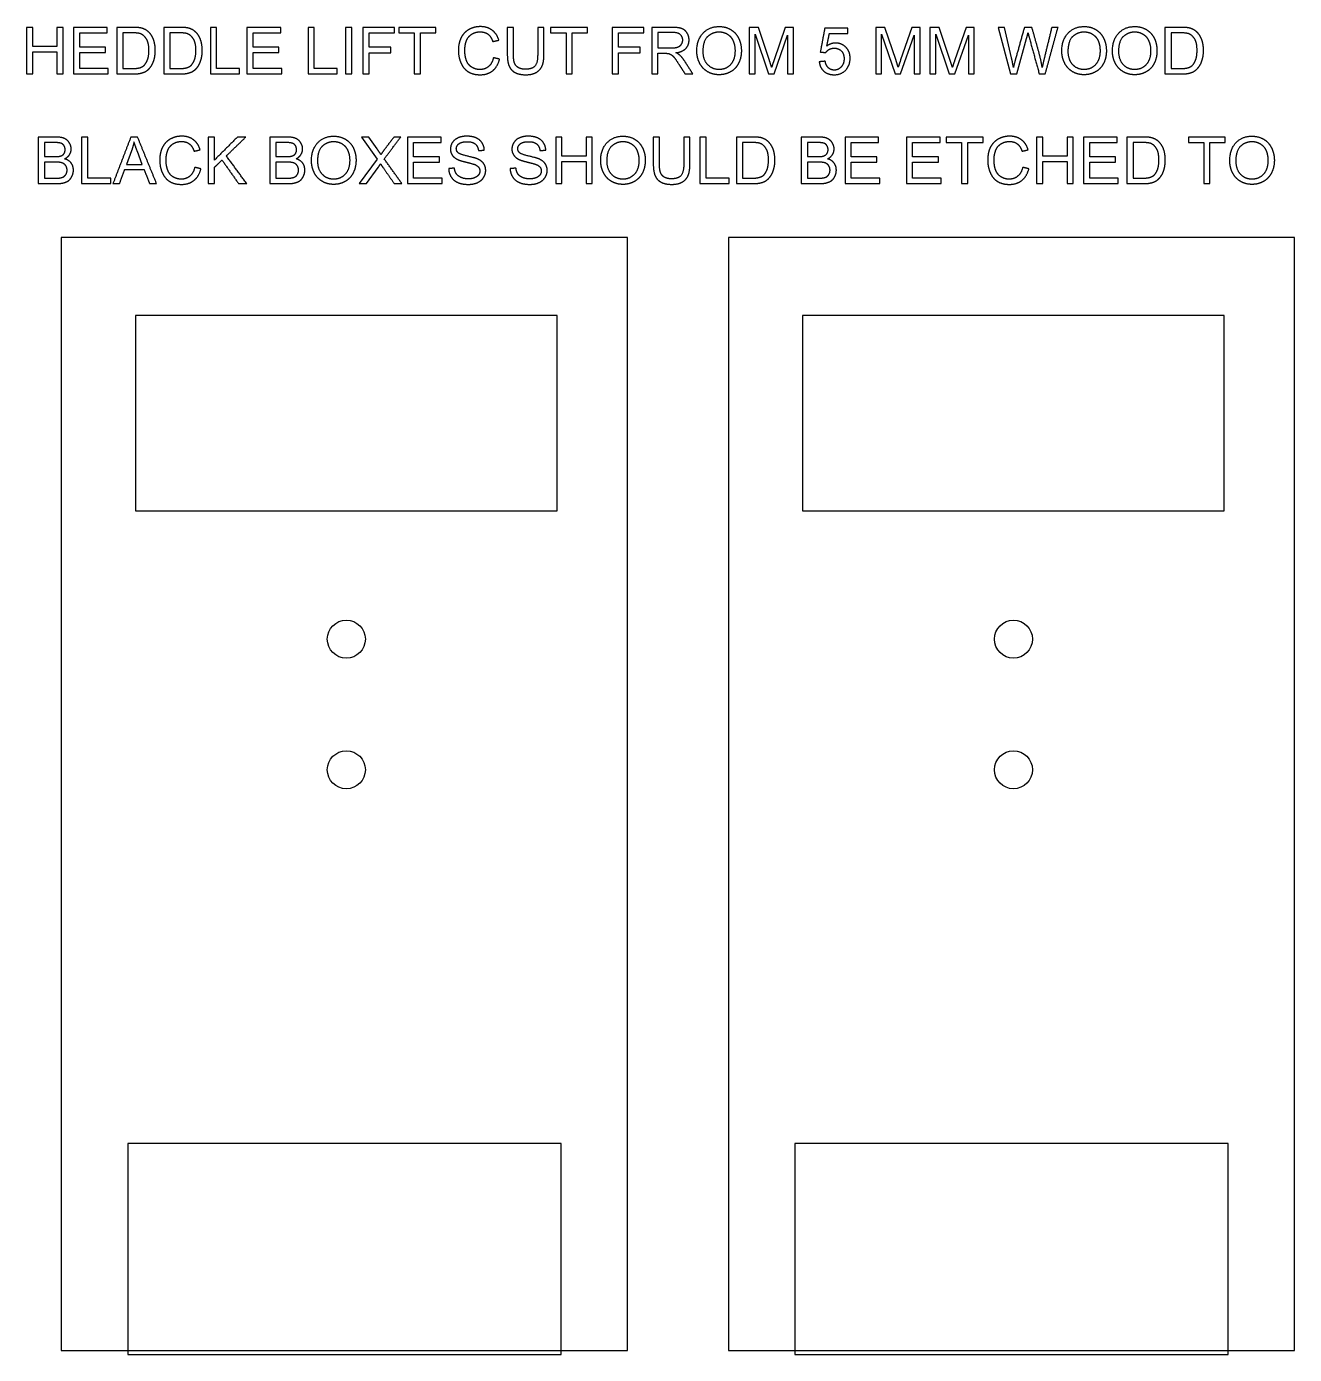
# Model space of a CAD drawing. Header units: millimetres. Extents: x -132 to 114, y -6 to 136.
# Drawn here: x -132.1 to 3.9, y -6.4 to 136.1 of the extents above; entities that cross this region are included whole.
import ezdxf

# ---------------------------------------------------------------- set-up
doc = ezdxf.new("R2010")
doc.units = ezdxf.units.MM
for name, color, linetype, true_color in [('Default', 18, 'Continuous', 0x000000), ('Layer 01', 12, 'Continuous', 0xc80000), ('Layer 03', 5, 'Continuous', 0x0000ff)]:
    doc.layers.add(name, color=color, linetype=linetype, true_color=true_color)

msp = doc.modelspace()

# ---------------------------------------------------------------- linework, layer by layer
at = {"layer": 'Default'}
for points in [[(-120.46, 84.11), (-75.22, 84.11), (-75.22, 105.06), (-120.46, 105.06)], [(-48.89, 84.11), (-3.65, 84.11), (-3.65, 105.06), (-48.89, 105.06)], [(-121.29, -6.35), (-74.8, -6.35), (-74.8, 16.26), (-121.29, 16.26)], [(-49.72, -6.35), (-3.23, -6.35), (-3.23, 16.26), (-49.72, 16.26)]]:
    msp.add_lwpolyline(points, close=True, dxfattribs=at)
at = {"layer": 'Layer 01'}
for p, q in [((-120.74, 135.97), (-122.46, 135.97)), ((-122.46, 135.97), (-122.46, 130.97)), ((-120.75, 135.38), (-121.8, 135.38)), ((-121.8, 135.38), (-121.8, 131.56)), ((-115.7, 135.97), (-117.42, 135.97)), ((-117.42, 135.97), (-117.42, 130.97)), ((-115.71, 135.38), (-116.76, 135.38)), ((-116.76, 135.38), (-116.76, 131.56)), ((-76.63, 135.97), (-77.3, 135.97)), ((-77.3, 135.97), (-77.3, 133.09)), ((-76.63, 133.08), (-76.63, 135.97)), ((-62.84, 135.97), (-65.06, 135.97)), ((-65.06, 135.97), (-65.06, 130.97)), ((-62.81, 135.42), (-64.4, 135.42)), ((-64.4, 135.42), (-64.4, 133.76)), ((-53.62, 135.97), (-54.62, 135.97)), ((-54.62, 135.97), (-54.62, 130.97)), ((-52.44, 132.43), (-53.62, 135.97)), ((-50.74, 135.97), (-51.93, 132.49)), ((-49.85, 135.97), (-50.74, 135.97)), ((-49.85, 130.97), (-49.85, 135.97)), ((-40.05, 135.97), (-41.04, 135.97)), ((-41.04, 135.97), (-41.04, 130.97)), ((-38.86, 132.43), (-40.05, 135.97)), ((-37.16, 135.97), (-38.36, 132.49)), ((-36.27, 135.97), (-37.16, 135.97)), ((-36.27, 130.97), (-36.27, 135.97)), ((-34.23, 135.97), (-35.23, 135.97)), ((-35.23, 135.97), (-35.23, 130.97)), ((-33.05, 132.43), (-34.23, 135.97)), ((-31.35, 135.97), (-32.54, 132.49)), ((-30.46, 135.97), (-31.35, 135.97)), ((-30.46, 130.97), (-30.46, 135.97)), ((-27.23, 135.97), (-27.91, 135.97)), ((-27.91, 135.97), (-26.58, 130.97)), ((-26.47, 132.69), (-27.23, 135.97)), ((-8.28, 135.97), (-10.01, 135.97)), ((-10.01, 135.97), (-10.01, 130.97)), ((-8.29, 135.38), (-9.34, 135.38)), ((-9.34, 135.38), (-9.34, 131.56)), ((-53.98, 130.97), (-53.98, 135.23)), ((-53.98, 135.23), (-52.53, 130.97)), ((-51.94, 130.97), (-50.49, 135.15)), ((-50.49, 135.15), (-50.49, 130.97)), ((-40.4, 130.97), (-40.4, 135.23)), ((-40.4, 135.23), (-38.96, 130.97)), ((-38.36, 130.97), (-36.91, 135.15)), ((-36.91, 135.15), (-36.91, 130.97)), ((-34.59, 130.97), (-34.59, 135.23)), ((-34.59, 135.23), (-33.14, 130.97)), ((-32.55, 130.97), (-31.1, 135.15)), ((-31.1, 135.15), (-31.1, 130.97)), ((-25.91, 130.97), (-24.85, 134.78)), ((-64.4, 133.76), (-62.97, 133.76)), ((-64.4, 130.97), (-64.4, 133.19)), ((-64.4, 133.19), (-63.63, 133.19)), ((-121.8, 131.56), (-120.73, 131.56)), ((-116.76, 131.56), (-115.69, 131.56)), ((-9.34, 131.56), (-8.28, 131.56)), ((-122.46, 130.97), (-120.66, 130.97)), ((-117.42, 130.97), (-115.62, 130.97)), ((-65.06, 130.97), (-64.4, 130.97)), ((-54.62, 130.97), (-53.98, 130.97)), ((-52.53, 130.97), (-51.94, 130.97)), ((-50.49, 130.97), (-49.85, 130.97)), ((-41.04, 130.97), (-40.4, 130.97)), ((-38.96, 130.97), (-38.36, 130.97)), ((-36.91, 130.97), (-36.27, 130.97)), ((-35.23, 130.97), (-34.59, 130.97)), ((-33.14, 130.97), (-32.55, 130.97)), ((-31.1, 130.97), (-30.46, 130.97)), ((-26.58, 130.97), (-25.91, 130.97)), ((-10.01, 130.97), (-8.2, 130.97)), ((-129.01, 124.21), (-130.88, 124.21)), ((-130.88, 124.21), (-130.88, 119.21)), ((-104.18, 124.21), (-106.05, 124.21)), ((-106.05, 124.21), (-106.05, 119.21)), ((-95.43, 124.21), (-96.22, 124.21)), ((-96.22, 124.21), (-94.52, 121.82)), ((-94.53, 122.93), (-95.43, 124.21)), ((-60.97, 124.21), (-61.63, 124.21)), ((-61.63, 124.21), (-61.63, 121.33)), ((-60.97, 121.32), (-60.97, 124.21)), ((-54.26, 124.21), (-55.98, 124.21)), ((-55.98, 124.21), (-55.98, 119.21)), ((-47.16, 124.21), (-49.03, 124.21)), ((-49.03, 124.21), (-49.03, 119.21)), ((-12.37, 124.21), (-14.1, 124.21)), ((-14.1, 124.21), (-14.1, 119.21)), ((-129.22, 123.62), (-130.22, 123.62)), ((-130.22, 123.62), (-130.22, 122.11)), ((-120.88, 122.73), (-121.42, 121.27)), ((-119.73, 121.27), (-120.25, 122.65)), ((-104.39, 123.62), (-105.39, 123.62)), ((-105.39, 123.62), (-105.39, 122.11)), ((-54.27, 123.62), (-55.32, 123.62)), ((-55.32, 123.62), (-55.32, 119.8)), ((-47.37, 123.62), (-48.37, 123.62)), ((-48.37, 123.62), (-48.37, 122.11)), ((-12.39, 123.62), (-13.43, 123.62)), ((-13.43, 123.62), (-13.43, 119.8)), ((-130.22, 122.11), (-129.14, 122.11)), ((-129.07, 121.52), (-130.22, 121.52)), ((-130.22, 121.52), (-130.22, 119.8)), ((-121.42, 121.27), (-119.73, 121.27)), ((-105.39, 122.11), (-104.31, 122.11)), ((-104.24, 121.52), (-105.39, 121.52)), ((-105.39, 121.52), (-105.39, 119.8)), ((-94.52, 121.82), (-96.45, 119.21)), ((-48.37, 122.11), (-47.29, 122.11)), ((-47.21, 121.52), (-48.37, 121.52)), ((-48.37, 121.52), (-48.37, 119.8)), ((-130.22, 119.8), (-128.98, 119.8)), ((-105.39, 119.8), (-104.15, 119.8)), ((-95.65, 119.21), (-94.4, 120.96)), ((-55.32, 119.8), (-54.26, 119.8)), ((-48.37, 119.8), (-47.13, 119.8)), ((-13.43, 119.8), (-12.37, 119.8)), ((-130.88, 119.21), (-128.98, 119.21)), ((-106.05, 119.21), (-104.15, 119.21)), ((-96.45, 119.21), (-95.65, 119.21)), ((-55.98, 119.21), (-54.18, 119.21)), ((-49.03, 119.21), (-47.13, 119.21)), ((-14.1, 119.21), (-12.29, 119.21))]:
    msp.add_line(p, q, dxfattribs=at)
for points in [[(-131.48, 135.97), (-131.81, 135.97), (-132.14, 135.97)], [(-132.14, 135.97), (-132.14, 133.47), (-132.14, 130.97)], [(-131.48, 133.92), (-131.48, 134.94), (-131.48, 135.97)], [(-128.22, 135.97), (-128.55, 135.97), (-128.88, 135.97)], [(-128.88, 135.97), (-128.88, 134.94), (-128.88, 133.92)], [(-128.22, 130.97), (-128.22, 133.47), (-128.22, 135.97)], [(-123.49, 135.97), (-125.3, 135.97), (-127.1, 135.97)], [(-127.1, 135.97), (-127.1, 133.47), (-127.1, 130.97)], [(-126.44, 133.85), (-126.44, 134.61), (-126.44, 135.38)], [(-126.44, 135.38), (-124.97, 135.38), (-123.49, 135.38)], [(-123.49, 135.38), (-123.49, 135.67), (-123.49, 135.97)], [(-111.75, 135.97), (-112.08, 135.97), (-112.41, 135.97)], [(-112.41, 135.97), (-112.41, 133.47), (-112.41, 130.97)], [(-111.75, 131.56), (-111.75, 133.77), (-111.75, 135.97)], [(-104.87, 135.97), (-106.68, 135.97), (-108.49, 135.97)], [(-108.49, 135.97), (-108.49, 133.47), (-108.49, 130.97)], [(-107.82, 133.85), (-107.82, 134.61), (-107.82, 135.38)], [(-107.82, 135.38), (-106.35, 135.38), (-104.87, 135.38)], [(-104.87, 135.38), (-104.87, 135.67), (-104.87, 135.97)], [(-101.27, 135.97), (-101.6, 135.97), (-101.93, 135.97)], [(-101.93, 135.97), (-101.93, 133.47), (-101.93, 130.97)], [(-101.27, 131.56), (-101.27, 133.77), (-101.27, 135.97)], [(-97.25, 135.97), (-97.58, 135.97), (-97.91, 135.97)], [(-97.91, 135.97), (-97.91, 133.47), (-97.91, 130.97)], [(-97.25, 130.97), (-97.25, 133.47), (-97.25, 135.97)], [(-92.68, 135.97), (-94.36, 135.97), (-96.05, 135.97)], [(-96.05, 135.97), (-96.05, 133.47), (-96.05, 130.97)], [(-95.39, 133.83), (-95.39, 134.61), (-95.39, 135.38)], [(-95.39, 135.38), (-94.03, 135.38), (-92.68, 135.38)], [(-92.68, 135.38), (-92.68, 135.67), (-92.68, 135.97)], [(-88.23, 135.97), (-90.21, 135.97), (-92.19, 135.97)], [(-92.19, 135.97), (-92.19, 135.67), (-92.19, 135.38)], [(-92.19, 135.38), (-91.37, 135.38), (-90.55, 135.38)], [(-90.55, 135.38), (-90.55, 133.18), (-90.55, 130.97)], [(-89.89, 130.97), (-89.89, 133.18), (-89.89, 135.38)], [(-89.89, 135.38), (-89.06, 135.38), (-88.23, 135.38)], [(-88.23, 135.38), (-88.23, 135.67), (-88.23, 135.97)], [(-79.9, 135.97), (-80.23, 135.97), (-80.56, 135.97)], [(-80.56, 135.97), (-80.56, 134.53), (-80.56, 133.08)], [(-79.9, 133.09), (-79.9, 134.53), (-79.9, 135.97)], [(-71.95, 135.97), (-73.93, 135.97), (-75.91, 135.97)], [(-75.91, 135.97), (-75.91, 135.67), (-75.91, 135.38)], [(-75.91, 135.38), (-75.09, 135.38), (-74.26, 135.38)], [(-74.26, 135.38), (-74.26, 133.18), (-74.26, 130.97)], [(-73.6, 130.97), (-73.6, 133.18), (-73.6, 135.38)], [(-73.6, 135.38), (-72.77, 135.38), (-71.95, 135.38)], [(-71.95, 135.38), (-71.95, 135.67), (-71.95, 135.97)], [(-65.93, 135.97), (-67.61, 135.97), (-69.3, 135.97)], [(-69.3, 135.97), (-69.3, 133.47), (-69.3, 130.97)], [(-68.64, 133.83), (-68.64, 134.61), (-68.64, 135.38)], [(-68.64, 135.38), (-67.28, 135.38), (-65.93, 135.38)], [(-65.93, 135.38), (-65.93, 135.67), (-65.93, 135.97)], [(-46.5, 135.9), (-46.74, 134.62), (-46.98, 133.33)], [(-44.01, 135.9), (-45.26, 135.9), (-46.5, 135.9)], [(-46.28, 133.97), (-46.14, 134.64), (-46.01, 135.31)], [(-46.01, 135.31), (-45.01, 135.31), (-44.01, 135.31)], [(-44.01, 135.31), (-44.01, 135.61), (-44.01, 135.9)], [(-25.08, 135.97), (-25.56, 134.28), (-26.03, 132.59)], [(-24.28, 135.97), (-24.68, 135.97), (-25.08, 135.97)], [(-24.85, 134.78), (-24.78, 135.02), (-24.7, 135.37)], [(-24.7, 135.37), (-24.67, 135.26), (-24.54, 134.78)], [(-23.57, 133.44), (-23.92, 134.7), (-24.28, 135.97)], [(-22.15, 135.97), (-22.54, 134.36), (-22.93, 132.76)], [(-22.85, 130.97), (-22.17, 133.47), (-21.48, 135.97)], [(-21.48, 135.97), (-21.81, 135.97), (-22.15, 135.97)], [(-128.88, 133.92), (-130.18, 133.92), (-131.48, 133.92)], [(-82.13, 134.45), (-81.8, 134.52), (-81.47, 134.6)], [(-24.54, 134.78), (-24.02, 132.88), (-23.49, 130.97)], [(-131.48, 130.97), (-131.48, 132.15), (-131.48, 133.33)], [(-131.48, 133.33), (-130.18, 133.33), (-128.88, 133.33)], [(-128.88, 133.33), (-128.88, 132.15), (-128.88, 130.97)], [(-123.68, 133.85), (-125.06, 133.85), (-126.44, 133.85)], [(-126.44, 131.56), (-126.44, 132.41), (-126.44, 133.26)], [(-126.44, 133.26), (-125.06, 133.26), (-123.68, 133.26)], [(-123.68, 133.26), (-123.68, 133.56), (-123.68, 133.85)], [(-105.06, 133.85), (-106.44, 133.85), (-107.82, 133.85)], [(-107.82, 131.56), (-107.82, 132.41), (-107.82, 133.26)], [(-107.82, 133.26), (-106.44, 133.26), (-105.06, 133.26)], [(-105.06, 133.26), (-105.06, 133.56), (-105.06, 133.85)], [(-93.04, 133.83), (-94.21, 133.83), (-95.39, 133.83)], [(-95.39, 130.97), (-95.39, 132.11), (-95.39, 133.24)], [(-95.39, 133.24), (-94.21, 133.24), (-93.04, 133.24)], [(-93.04, 133.24), (-93.04, 133.54), (-93.04, 133.83)], [(-81.39, 132.56), (-81.72, 132.64), (-82.05, 132.72)], [(-66.29, 133.83), (-67.46, 133.83), (-68.64, 133.83)], [(-68.64, 130.97), (-68.64, 132.11), (-68.64, 133.24)], [(-68.64, 133.24), (-67.46, 133.24), (-66.29, 133.24)], [(-66.29, 133.24), (-66.29, 133.54), (-66.29, 133.83)], [(-63.63, 133.19), (-63.37, 133.19), (-63.26, 133.17)], [(-51.93, 132.49), (-52.12, 131.96), (-52.2, 131.69)], [(-46.98, 133.33), (-46.69, 133.3), (-46.41, 133.26)], [(-38.36, 132.49), (-38.54, 131.96), (-38.63, 131.69)], [(-32.54, 132.49), (-32.73, 131.96), (-32.81, 131.69)], [(-26.26, 131.67), (-26.34, 132.18), (-26.47, 132.69)], [(-26.03, 132.59), (-26.07, 132.47), (-26.26, 131.67)], [(-23.18, 131.67), (-23.3, 132.5), (-23.57, 133.44)], [(-22.93, 132.76), (-23.08, 132.14), (-23.18, 131.67)], [(-123.38, 131.56), (-124.91, 131.56), (-126.44, 131.56)], [(-123.38, 130.97), (-123.38, 131.27), (-123.38, 131.56)], [(-109.29, 131.56), (-110.52, 131.56), (-111.75, 131.56)], [(-109.29, 130.97), (-109.29, 131.27), (-109.29, 131.56)], [(-104.76, 131.56), (-106.29, 131.56), (-107.82, 131.56)], [(-104.76, 130.97), (-104.76, 131.27), (-104.76, 131.56)], [(-98.81, 131.56), (-100.04, 131.56), (-101.27, 131.56)], [(-98.81, 130.97), (-98.81, 131.27), (-98.81, 131.56)], [(-62.15, 132.01), (-61.82, 131.49), (-61.48, 130.97)], [(-60.65, 130.97), (-61.09, 131.65), (-61.52, 132.33)], [(-52.2, 131.69), (-52.28, 131.94), (-52.44, 132.43)], [(-46.45, 132.34), (-46.77, 132.31), (-47.09, 132.28)], [(-38.63, 131.69), (-38.7, 131.94), (-38.86, 132.43)], [(-32.81, 131.69), (-32.89, 131.94), (-33.05, 132.43)], [(-132.14, 130.97), (-131.81, 130.97), (-131.48, 130.97)], [(-128.88, 130.97), (-128.55, 130.97), (-128.22, 130.97)], [(-127.1, 130.97), (-125.24, 130.97), (-123.38, 130.97)], [(-112.41, 130.97), (-110.85, 130.97), (-109.29, 130.97)], [(-108.49, 130.97), (-106.62, 130.97), (-104.76, 130.97)], [(-101.93, 130.97), (-100.37, 130.97), (-98.81, 130.97)], [(-97.91, 130.97), (-97.58, 130.97), (-97.25, 130.97)], [(-96.05, 130.97), (-95.72, 130.97), (-95.39, 130.97)], [(-90.55, 130.97), (-90.22, 130.97), (-89.89, 130.97)], [(-74.26, 130.97), (-73.93, 130.97), (-73.6, 130.97)], [(-69.3, 130.97), (-68.97, 130.97), (-68.64, 130.97)], [(-61.48, 130.97), (-61.07, 130.97), (-60.65, 130.97)], [(-23.49, 130.97), (-23.17, 130.97), (-22.85, 130.97)], [(-125.57, 124.21), (-125.9, 124.21), (-126.23, 124.21)], [(-126.23, 124.21), (-126.23, 121.71), (-126.23, 119.21)], [(-125.57, 119.8), (-125.57, 122.01), (-125.57, 124.21)], [(-120.95, 124.21), (-121.91, 121.71), (-122.87, 119.21)], [(-120.23, 124.21), (-120.59, 124.21), (-120.95, 124.21)], [(-118.19, 119.21), (-119.21, 121.71), (-120.23, 124.21)], [(-111.99, 124.21), (-112.32, 124.21), (-112.65, 124.21)], [(-112.65, 124.21), (-112.65, 121.71), (-112.65, 119.21)], [(-109.51, 124.21), (-110.75, 122.97), (-111.99, 121.73)], [(-111.99, 121.73), (-111.99, 122.97), (-111.99, 124.21)], [(-110.7, 122.19), (-109.66, 123.2), (-108.61, 124.21)], [(-108.61, 124.21), (-109.06, 124.21), (-109.51, 124.21)], [(-93.76, 121.86), (-92.88, 123.03), (-92, 124.21)], [(-92.72, 124.21), (-93.23, 123.55), (-93.73, 122.88)], [(-92, 124.21), (-92.36, 124.21), (-92.72, 124.21)], [(-87.66, 124.21), (-89.46, 124.21), (-91.27, 124.21)], [(-91.27, 124.21), (-91.27, 121.71), (-91.27, 119.21)], [(-87.66, 123.62), (-87.66, 123.92), (-87.66, 124.21)], [(-74.7, 124.21), (-75.03, 124.21), (-75.36, 124.21)], [(-75.36, 124.21), (-75.36, 121.71), (-75.36, 119.21)], [(-74.7, 122.16), (-74.7, 123.18), (-74.7, 124.21)], [(-71.44, 124.21), (-71.77, 124.21), (-72.1, 124.21)], [(-72.1, 124.21), (-72.1, 123.18), (-72.1, 122.16)], [(-71.44, 119.21), (-71.44, 121.71), (-71.44, 124.21)], [(-64.24, 124.21), (-64.57, 124.21), (-64.9, 124.21)], [(-64.9, 124.21), (-64.9, 122.77), (-64.9, 121.32)], [(-64.24, 121.33), (-64.24, 122.77), (-64.24, 124.21)], [(-59.23, 124.21), (-59.56, 124.21), (-59.89, 124.21)], [(-59.89, 124.21), (-59.89, 121.71), (-59.89, 119.21)], [(-59.23, 119.8), (-59.23, 122.01), (-59.23, 124.21)], [(-40.72, 124.21), (-42.53, 124.21), (-44.33, 124.21)], [(-44.33, 124.21), (-44.33, 121.71), (-44.33, 119.21)], [(-40.72, 123.62), (-40.72, 123.92), (-40.72, 124.21)], [(-34.13, 124.21), (-35.93, 124.21), (-37.74, 124.21)], [(-37.74, 124.21), (-37.74, 121.71), (-37.74, 119.21)], [(-34.13, 123.62), (-34.13, 123.92), (-34.13, 124.21)], [(-29.51, 124.21), (-31.49, 124.21), (-33.47, 124.21)], [(-33.47, 124.21), (-33.47, 123.92), (-33.47, 123.62)], [(-29.51, 123.62), (-29.51, 123.92), (-29.51, 124.21)], [(-23.11, 124.21), (-23.44, 124.21), (-23.77, 124.21)], [(-23.77, 124.21), (-23.77, 121.71), (-23.77, 119.21)], [(-23.11, 122.16), (-23.11, 123.18), (-23.11, 124.21)], [(-19.85, 124.21), (-20.18, 124.21), (-20.51, 124.21)], [(-20.51, 124.21), (-20.51, 123.18), (-20.51, 122.16)], [(-19.85, 119.21), (-19.85, 121.71), (-19.85, 124.21)], [(-15.13, 124.21), (-16.93, 124.21), (-18.74, 124.21)], [(-18.74, 124.21), (-18.74, 121.71), (-18.74, 119.21)], [(-15.13, 123.62), (-15.13, 123.92), (-15.13, 124.21)], [(-3.53, 124.21), (-5.51, 124.21), (-7.49, 124.21)], [(-7.49, 124.21), (-7.49, 123.92), (-7.49, 123.62)], [(-3.53, 123.62), (-3.53, 123.92), (-3.53, 124.21)], [(-120.61, 123.69), (-120.7, 123.21), (-120.88, 122.73)], [(-120.25, 122.65), (-120.49, 123.28), (-120.61, 123.69)], [(-114.17, 122.69), (-113.85, 122.76), (-113.52, 122.84)], [(-94.12, 122.32), (-94.24, 122.53), (-94.53, 122.93)], [(-93.73, 122.88), (-93.96, 122.59), (-94.12, 122.32)], [(-90.61, 122.09), (-90.61, 122.86), (-90.61, 123.62)], [(-90.61, 123.62), (-89.13, 123.62), (-87.66, 123.62)], [(-83.66, 122.76), (-83.34, 122.78), (-83.03, 122.8)], [(-77.06, 122.76), (-76.75, 122.78), (-76.43, 122.8)], [(-43.67, 122.09), (-43.67, 122.86), (-43.67, 123.62)], [(-43.67, 123.62), (-42.2, 123.62), (-40.72, 123.62)], [(-37.08, 122.09), (-37.08, 122.86), (-37.08, 123.62)], [(-37.08, 123.62), (-35.6, 123.62), (-34.13, 123.62)], [(-33.47, 123.62), (-32.65, 123.62), (-31.83, 123.62)], [(-31.83, 123.62), (-31.83, 121.42), (-31.83, 119.21)], [(-31.16, 119.21), (-31.16, 121.42), (-31.16, 123.62)], [(-31.16, 123.62), (-30.34, 123.62), (-29.51, 123.62)], [(-25.34, 122.69), (-25.02, 122.76), (-24.69, 122.84)], [(-18.08, 122.09), (-18.08, 122.86), (-18.08, 123.62)], [(-18.08, 123.62), (-16.6, 123.62), (-15.13, 123.62)], [(-7.49, 123.62), (-6.67, 123.62), (-5.84, 123.62)], [(-5.84, 123.62), (-5.84, 121.42), (-5.84, 119.21)], [(-5.18, 119.21), (-5.18, 121.42), (-5.18, 123.62)], [(-5.18, 123.62), (-4.36, 123.62), (-3.53, 123.62)], [(-111.99, 120.95), (-111.58, 121.34), (-111.17, 121.74)], [(-111.17, 121.74), (-110.28, 120.48), (-109.39, 119.21)], [(-108.52, 119.21), (-109.61, 120.7), (-110.7, 122.19)], [(-94.4, 120.96), (-94.33, 121.06), (-94.16, 121.33)], [(-94.16, 121.33), (-94.05, 121.15), (-93.94, 121)], [(-91.87, 119.21), (-92.81, 120.53), (-93.76, 121.86)], [(-87.85, 122.09), (-89.23, 122.09), (-90.61, 122.09)], [(-90.61, 119.8), (-90.61, 120.65), (-90.61, 121.5)], [(-90.61, 121.5), (-89.23, 121.5), (-87.85, 121.5)], [(-87.85, 121.5), (-87.85, 121.8), (-87.85, 122.09)], [(-72.1, 122.16), (-73.4, 122.16), (-74.7, 122.16)], [(-74.7, 119.21), (-74.7, 120.39), (-74.7, 121.57)], [(-74.7, 121.57), (-73.4, 121.57), (-72.1, 121.57)], [(-72.1, 121.57), (-72.1, 120.39), (-72.1, 119.21)], [(-40.91, 122.09), (-42.29, 122.09), (-43.67, 122.09)], [(-43.67, 119.8), (-43.67, 120.65), (-43.67, 121.5)], [(-43.67, 121.5), (-42.29, 121.5), (-40.91, 121.5)], [(-40.91, 121.5), (-40.91, 121.8), (-40.91, 122.09)], [(-34.31, 122.09), (-35.7, 122.09), (-37.08, 122.09)], [(-37.08, 119.8), (-37.08, 120.65), (-37.08, 121.5)], [(-37.08, 121.5), (-35.7, 121.5), (-34.31, 121.5)], [(-34.31, 121.5), (-34.31, 121.8), (-34.31, 122.09)], [(-20.51, 122.16), (-21.81, 122.16), (-23.11, 122.16)], [(-23.11, 119.21), (-23.11, 120.39), (-23.11, 121.57)], [(-23.11, 121.57), (-21.81, 121.57), (-20.51, 121.57)], [(-20.51, 121.57), (-20.51, 120.39), (-20.51, 119.21)], [(-15.31, 122.09), (-16.69, 122.09), (-18.08, 122.09)], [(-18.08, 119.8), (-18.08, 120.65), (-18.08, 121.5)], [(-18.08, 121.5), (-16.69, 121.5), (-15.31, 121.5)], [(-15.31, 121.5), (-15.31, 121.8), (-15.31, 122.09)], [(-123.1, 119.8), (-124.33, 119.8), (-125.57, 119.8)], [(-123.1, 119.21), (-123.1, 119.51), (-123.1, 119.8)], [(-122.16, 119.21), (-121.89, 119.97), (-121.61, 120.73)], [(-121.61, 120.73), (-120.57, 120.73), (-119.53, 120.73)], [(-119.53, 120.73), (-119.23, 119.97), (-118.94, 119.21)], [(-113.43, 120.8), (-113.77, 120.88), (-114.1, 120.97)], [(-111.99, 119.21), (-111.99, 120.08), (-111.99, 120.95)], [(-93.94, 121), (-93.31, 120.11), (-92.69, 119.21)], [(-87.54, 119.8), (-89.08, 119.8), (-90.61, 119.8)], [(-87.54, 119.21), (-87.54, 119.51), (-87.54, 119.8)], [(-86.23, 120.87), (-86.54, 120.85), (-86.85, 120.82)], [(-79.63, 120.87), (-79.95, 120.85), (-80.26, 120.82)], [(-56.77, 119.8), (-58, 119.8), (-59.23, 119.8)], [(-56.77, 119.21), (-56.77, 119.51), (-56.77, 119.8)], [(-40.61, 119.8), (-42.14, 119.8), (-43.67, 119.8)], [(-40.61, 119.21), (-40.61, 119.51), (-40.61, 119.8)], [(-34.01, 119.8), (-35.54, 119.8), (-37.08, 119.8)], [(-34.01, 119.21), (-34.01, 119.51), (-34.01, 119.8)], [(-24.61, 120.8), (-24.94, 120.88), (-25.27, 120.97)], [(-15.01, 119.8), (-16.54, 119.8), (-18.08, 119.8)], [(-15.01, 119.21), (-15.01, 119.51), (-15.01, 119.8)], [(-126.23, 119.21), (-124.67, 119.21), (-123.1, 119.21)], [(-122.87, 119.21), (-122.51, 119.21), (-122.16, 119.21)], [(-118.94, 119.21), (-118.57, 119.21), (-118.19, 119.21)], [(-112.65, 119.21), (-112.32, 119.21), (-111.99, 119.21)], [(-109.39, 119.21), (-108.95, 119.21), (-108.52, 119.21)], [(-92.69, 119.21), (-92.28, 119.21), (-91.87, 119.21)], [(-91.27, 119.21), (-89.41, 119.21), (-87.54, 119.21)], [(-75.36, 119.21), (-75.03, 119.21), (-74.7, 119.21)], [(-72.1, 119.21), (-71.77, 119.21), (-71.44, 119.21)], [(-59.89, 119.21), (-58.33, 119.21), (-56.77, 119.21)], [(-44.33, 119.21), (-42.47, 119.21), (-40.61, 119.21)], [(-37.74, 119.21), (-35.88, 119.21), (-34.01, 119.21)], [(-31.83, 119.21), (-31.5, 119.21), (-31.16, 119.21)], [(-23.77, 119.21), (-23.44, 119.21), (-23.11, 119.21)], [(-20.51, 119.21), (-20.18, 119.21), (-19.85, 119.21)], [(-18.74, 119.21), (-16.87, 119.21), (-15.01, 119.21)], [(-5.84, 119.21), (-5.51, 119.21), (-5.18, 119.21)]]:
    msp.add_open_spline(points, degree=2, dxfattribs=at)
for points, knots in [([(-120.73, 131.56), (-120.24, 131.56), (-119.96, 131.65), (-119.68, 131.75), (-119.51, 131.91), (-119.28, 132.15), (-119.14, 132.55), (-119.01, 132.94), (-119.01, 133.51), (-119.01, 134.29), (-119.27, 134.71), (-119.53, 135.13), (-119.9, 135.28), (-120.16, 135.38), (-120.75, 135.38)], [1, 1, 1, 2, 2, 3, 3, 4, 4, 5, 5, 6, 6, 7, 7, 8, 8, 8]), ([(-120.66, 130.97), (-120.21, 130.97), (-119.86, 131.06), (-119.51, 131.14), (-119.26, 131.31), (-119.01, 131.47), (-118.81, 131.76), (-118.6, 132.05), (-118.46, 132.49), (-118.33, 132.93), (-118.33, 133.5), (-118.33, 134.17), (-118.53, 134.69), (-118.72, 135.21), (-119.12, 135.54), (-119.42, 135.8), (-119.85, 135.9), (-120.16, 135.97), (-120.74, 135.97)], [-11, -11, -11, -10, -10, -9, -9, -8, -8, -7, -7, -6, -6, -5, -5, -4, -4, -3, -3, -2, -2, -2]), ([(-115.69, 131.56), (-115.2, 131.56), (-114.92, 131.65), (-114.64, 131.75), (-114.47, 131.91), (-114.24, 132.15), (-114.1, 132.55), (-113.97, 132.94), (-113.97, 133.51), (-113.97, 134.29), (-114.23, 134.71), (-114.49, 135.13), (-114.86, 135.28), (-115.12, 135.38), (-115.71, 135.38)], [1, 1, 1, 2, 2, 3, 3, 4, 4, 5, 5, 6, 6, 7, 7, 8, 8, 8]), ([(-115.62, 130.97), (-115.17, 130.97), (-114.82, 131.06), (-114.47, 131.14), (-114.22, 131.31), (-113.97, 131.47), (-113.76, 131.76), (-113.56, 132.05), (-113.42, 132.49), (-113.29, 132.93), (-113.29, 133.5), (-113.29, 134.17), (-113.49, 134.69), (-113.68, 135.21), (-114.08, 135.54), (-114.38, 135.8), (-114.81, 135.9), (-115.12, 135.97), (-115.7, 135.97)], [-11, -11, -11, -10, -10, -9, -9, -8, -8, -7, -7, -6, -6, -5, -5, -4, -4, -3, -3, -2, -2, -2]), ([(-81.47, 134.6), (-81.68, 135.29), (-82.19, 135.67), (-82.7, 136.05), (-83.45, 136.05), (-84.11, 136.05), (-84.66, 135.75), (-85.21, 135.45), (-85.51, 134.87), (-85.81, 134.29), (-85.81, 133.51), (-85.81, 132.79), (-85.54, 132.17), (-85.28, 131.54), (-84.77, 131.22), (-84.27, 130.89), (-83.46, 130.89), (-82.68, 130.89), (-82.14, 131.31), (-81.6, 131.74), (-81.39, 132.56)], [-21, -21, -21, -20, -20, -19, -19, -18, -18, -17, -17, -16, -16, -15, -15, -14, -14, -13, -13, -12, -12, -11, -11, -11]), ([(-82.05, 132.72), (-82.19, 132.09), (-82.57, 131.77), (-82.96, 131.45), (-83.51, 131.45), (-83.97, 131.45), (-84.36, 131.69), (-84.75, 131.92), (-84.94, 132.4), (-85.12, 132.87), (-85.12, 133.51), (-85.12, 134.01), (-84.97, 134.47), (-84.81, 134.94), (-84.42, 135.21), (-84.04, 135.49), (-83.46, 135.49), (-82.96, 135.49), (-82.63, 135.24), (-82.3, 134.99), (-82.13, 134.45)], [-32, -32, -32, -31, -31, -30, -30, -29, -29, -28, -28, -27, -27, -26, -26, -25, -25, -24, -24, -23, -23, -22, -22, -22]), ([(-62.97, 133.76), (-62.52, 133.76), (-62.27, 133.86), (-62.01, 133.95), (-61.88, 134.16), (-61.74, 134.36), (-61.74, 134.61), (-61.74, 134.96), (-62, 135.19), (-62.26, 135.42), (-62.81, 135.42)], [1, 1, 1, 2, 2, 3, 3, 4, 4, 5, 5, 6, 6, 6]), ([(-62.47, 133.25), (-61.75, 133.34), (-61.41, 133.71), (-61.06, 134.07), (-61.06, 134.61), (-61.06, 135.02), (-61.27, 135.36), (-61.48, 135.7), (-61.83, 135.83), (-62.17, 135.97), (-62.84, 135.97)], [-7, -7, -7, -6, -6, -5, -5, -4, -4, -3, -3, -2, -2, -2]), ([(-60.23, 133.41), (-60.23, 132.75), (-59.94, 132.16), (-59.65, 131.57), (-59.1, 131.23), (-58.54, 130.89), (-57.84, 130.89), (-57.19, 130.89), (-56.62, 131.2), (-56.06, 131.5), (-55.76, 132.1), (-55.45, 132.7), (-55.45, 133.46), (-55.45, 134.21), (-55.74, 134.8), (-56.03, 135.4), (-56.59, 135.73), (-57.14, 136.06), (-57.83, 136.06), (-58.89, 136.06), (-59.56, 135.35), (-60.23, 134.65), (-60.23, 133.41)], [-11, -11, -11, -10, -10, -9, -9, -8, -8, -7, -7, -6, -6, -5, -5, -4, -4, -3, -3, -2, -2, -1, -1, 0, 0, 0]), ([(-59.55, 133.4), (-59.55, 132.49), (-59.06, 131.97), (-58.57, 131.45), (-57.84, 131.45), (-57.09, 131.45), (-56.61, 131.98), (-56.13, 132.5), (-56.13, 133.47), (-56.13, 134.08), (-56.34, 134.53), (-56.54, 134.99), (-56.94, 135.24), (-57.34, 135.49), (-57.83, 135.49), (-58.53, 135.49), (-59.04, 135.01), (-59.55, 134.52), (-59.55, 133.4)], [0, 0, 0, 1, 1, 2, 2, 3, 3, 4, 4, 5, 5, 6, 6, 7, 7, 8, 8, 9, 9, 9]), ([(-21.07, 133.41), (-21.07, 132.75), (-20.78, 132.16), (-20.49, 131.57), (-19.94, 131.23), (-19.38, 130.89), (-18.68, 130.89), (-18.03, 130.89), (-17.46, 131.2), (-16.9, 131.5), (-16.59, 132.1), (-16.29, 132.7), (-16.29, 133.46), (-16.29, 134.21), (-16.58, 134.8), (-16.87, 135.4), (-17.43, 135.73), (-17.98, 136.06), (-18.67, 136.06), (-19.73, 136.06), (-20.4, 135.35), (-21.07, 134.65), (-21.07, 133.41)], [-11, -11, -11, -10, -10, -9, -9, -8, -8, -7, -7, -6, -6, -5, -5, -4, -4, -3, -3, -2, -2, -1, -1, 0, 0, 0]), ([(-20.38, 133.4), (-20.38, 132.49), (-19.9, 131.97), (-19.41, 131.45), (-18.68, 131.45), (-17.93, 131.45), (-17.45, 131.98), (-16.97, 132.5), (-16.97, 133.47), (-16.97, 134.08), (-17.17, 134.53), (-17.38, 134.99), (-17.78, 135.24), (-18.18, 135.49), (-18.67, 135.49), (-19.37, 135.49), (-19.88, 135.01), (-20.38, 134.52), (-20.38, 133.4)], [0, 0, 0, 1, 1, 2, 2, 3, 3, 4, 4, 5, 5, 6, 6, 7, 7, 8, 8, 9, 9, 9]), ([(-15.64, 133.41), (-15.64, 132.75), (-15.35, 132.16), (-15.06, 131.57), (-14.51, 131.23), (-13.95, 130.89), (-13.25, 130.89), (-12.6, 130.89), (-12.03, 131.2), (-11.47, 131.5), (-11.16, 132.1), (-10.86, 132.7), (-10.86, 133.46), (-10.86, 134.21), (-11.15, 134.8), (-11.44, 135.4), (-12, 135.73), (-12.55, 136.06), (-13.24, 136.06), (-14.3, 136.06), (-14.97, 135.35), (-15.64, 134.65), (-15.64, 133.41)], [-11, -11, -11, -10, -10, -9, -9, -8, -8, -7, -7, -6, -6, -5, -5, -4, -4, -3, -3, -2, -2, -1, -1, 0, 0, 0]), ([(-14.95, 133.4), (-14.95, 132.49), (-14.47, 131.97), (-13.98, 131.45), (-13.25, 131.45), (-12.5, 131.45), (-12.02, 131.98), (-11.54, 132.5), (-11.54, 133.47), (-11.54, 134.08), (-11.75, 134.53), (-11.95, 134.99), (-12.35, 135.24), (-12.75, 135.49), (-13.24, 135.49), (-13.94, 135.49), (-14.45, 135.01), (-14.95, 134.52), (-14.95, 133.4)], [0, 0, 0, 1, 1, 2, 2, 3, 3, 4, 4, 5, 5, 6, 6, 7, 7, 8, 8, 9, 9, 9]), ([(-8.28, 131.56), (-7.78, 131.56), (-7.5, 131.65), (-7.22, 131.75), (-7.05, 131.91), (-6.82, 132.15), (-6.69, 132.55), (-6.56, 132.94), (-6.56, 133.51), (-6.56, 134.29), (-6.81, 134.71), (-7.07, 135.13), (-7.44, 135.28), (-7.7, 135.38), (-8.29, 135.38)], [1, 1, 1, 2, 2, 3, 3, 4, 4, 5, 5, 6, 6, 7, 7, 8, 8, 8]), ([(-8.2, 130.97), (-7.75, 130.97), (-7.4, 131.06), (-7.05, 131.14), (-6.8, 131.31), (-6.56, 131.47), (-6.35, 131.76), (-6.14, 132.05), (-6.01, 132.49), (-5.87, 132.93), (-5.87, 133.5), (-5.87, 134.17), (-6.07, 134.69), (-6.27, 135.21), (-6.66, 135.54), (-6.97, 135.8), (-7.39, 135.9), (-7.7, 135.97), (-8.28, 135.97)], [-11, -11, -11, -10, -10, -9, -9, -8, -8, -7, -7, -6, -6, -5, -5, -4, -4, -3, -3, -2, -2, -2]), ([(-47.09, 132.28), (-47.03, 131.65), (-46.6, 131.27), (-46.17, 130.89), (-45.49, 130.89), (-44.65, 130.89), (-44.17, 131.49), (-43.78, 131.99), (-43.78, 132.67), (-43.78, 133.38), (-44.23, 133.83), (-44.68, 134.29), (-45.33, 134.29), (-45.83, 134.29), (-46.28, 133.97)], [-29, -29, -29, -28, -28, -27, -27, -26, -26, -25, -25, -24, -24, -23, -23, -22, -22, -22]), ([(-80.56, 133.08), (-80.56, 132.29), (-80.37, 131.83), (-80.18, 131.37), (-79.74, 131.13), (-79.29, 130.89), (-78.59, 130.89), (-77.86, 130.89), (-77.42, 131.16), (-76.98, 131.44), (-76.8, 131.89), (-76.63, 132.33), (-76.63, 133.08)], [-8, -8, -8, -7, -7, -6, -6, -5, -5, -4, -4, -3, -3, -2, -2, -2]), ([(-77.3, 133.09), (-77.3, 132.14), (-77.61, 131.81), (-77.92, 131.48), (-78.65, 131.48), (-79.07, 131.48), (-79.37, 131.65), (-79.66, 131.82), (-79.78, 132.13), (-79.9, 132.43), (-79.9, 133.09)], [-16, -16, -16, -15, -15, -14, -14, -13, -13, -12, -12, -11, -11, -11]), ([(-63.26, 133.17), (-63.11, 133.13), (-62.96, 133.03), (-62.81, 132.94), (-62.62, 132.7), (-62.44, 132.46), (-62.15, 132.01)], [-15, -15, -15, -14, -14, -13, -13, -12, -12, -12]), ([(-61.52, 132.33), (-61.78, 132.73), (-62.07, 133), (-62.21, 133.12), (-62.47, 133.25)], [-9, -9, -9, -8, -8, -7, -7, -7]), ([(-46.41, 133.26), (-46.27, 133.47), (-46.03, 133.61), (-45.79, 133.74), (-45.5, 133.74), (-45.02, 133.74), (-44.72, 133.44), (-44.43, 133.14), (-44.43, 132.61), (-44.43, 132.06), (-44.74, 131.73), (-45.04, 131.39), (-45.49, 131.39), (-45.85, 131.39), (-46.11, 131.63), (-46.38, 131.87), (-46.45, 132.34)], [-16, -16, -16, -15, -15, -14, -14, -13, -13, -12, -12, -11, -11, -10, -10, -9, -9, -8, -8, -8]), ([(-128.05, 121.87), (-127.7, 122.05), (-127.52, 122.33), (-127.35, 122.61), (-127.35, 122.93), (-127.35, 123.28), (-127.55, 123.59), (-127.74, 123.91), (-128.09, 124.06), (-128.43, 124.21), (-129.01, 124.21)], [-7, -7, -7, -6, -6, -5, -5, -4, -4, -3, -3, -2, -2, -2]), ([(-113.52, 122.84), (-113.72, 123.53), (-114.23, 123.91), (-114.74, 124.3), (-115.49, 124.3), (-116.15, 124.3), (-116.71, 123.99), (-117.26, 123.69), (-117.55, 123.11), (-117.85, 122.53), (-117.85, 121.75), (-117.85, 121.03), (-117.59, 120.41), (-117.32, 119.79), (-116.82, 119.46), (-116.31, 119.13), (-115.5, 119.13), (-114.72, 119.13), (-114.18, 119.56), (-113.64, 119.98), (-113.43, 120.8)], [-21, -21, -21, -20, -20, -19, -19, -18, -18, -17, -17, -16, -16, -15, -15, -14, -14, -13, -13, -12, -12, -11, -11, -11]), ([(-103.22, 121.87), (-102.87, 122.05), (-102.7, 122.33), (-102.52, 122.61), (-102.52, 122.93), (-102.52, 123.28), (-102.72, 123.59), (-102.91, 123.91), (-103.26, 124.06), (-103.61, 124.21), (-104.18, 124.21)], [-7, -7, -7, -6, -6, -5, -5, -4, -4, -3, -3, -2, -2, -2]), ([(-101.57, 121.65), (-101.57, 120.99), (-101.28, 120.4), (-101, 119.81), (-100.44, 119.47), (-99.89, 119.13), (-99.18, 119.13), (-98.53, 119.13), (-97.97, 119.44), (-97.41, 119.75), (-97.1, 120.35), (-96.79, 120.95), (-96.79, 121.71), (-96.79, 122.46), (-97.08, 123.05), (-97.37, 123.64), (-97.93, 123.97), (-98.49, 124.3), (-99.18, 124.3), (-100.23, 124.3), (-100.9, 123.6), (-101.57, 122.89), (-101.57, 121.65)], [-11, -11, -11, -10, -10, -9, -9, -8, -8, -7, -7, -6, -6, -5, -5, -4, -4, -3, -3, -2, -2, -1, -1, 0, 0, 0]), ([(-83.03, 122.8), (-83.04, 123.24), (-83.27, 123.59), (-83.5, 123.94), (-83.92, 124.12), (-84.35, 124.3), (-84.9, 124.3), (-85.41, 124.3), (-85.82, 124.13), (-86.23, 123.96), (-86.45, 123.63), (-86.66, 123.3), (-86.66, 122.92), (-86.66, 122.57), (-86.49, 122.3), (-86.31, 122.02), (-85.95, 121.83), (-85.68, 121.69), (-84.99, 121.52), (-84.3, 121.35), (-84.1, 121.28), (-83.79, 121.16), (-83.65, 120.98), (-83.51, 120.81), (-83.51, 120.57), (-83.51, 120.34), (-83.65, 120.14), (-83.8, 119.95), (-84.09, 119.83), (-84.38, 119.72), (-84.75, 119.72), (-85.18, 119.72), (-85.52, 119.87), (-85.86, 120.02), (-86.02, 120.26), (-86.19, 120.5), (-86.23, 120.87)], [-34, -34, -34, -33, -33, -32, -32, -31, -31, -30, -30, -29, -29, -28, -28, -27, -27, -26, -26, -25, -25, -24, -24, -23, -23, -22, -22, -21, -21, -20, -20, -19, -19, -18, -18, -17, -17, -16, -16, -16]), ([(-76.43, 122.8), (-76.45, 123.24), (-76.68, 123.59), (-76.9, 123.94), (-77.33, 124.12), (-77.75, 124.3), (-78.31, 124.3), (-78.81, 124.3), (-79.23, 124.13), (-79.64, 123.96), (-79.85, 123.63), (-80.07, 123.3), (-80.07, 122.92), (-80.07, 122.57), (-79.89, 122.3), (-79.72, 122.02), (-79.36, 121.83), (-79.08, 121.69), (-78.39, 121.52), (-77.71, 121.35), (-77.5, 121.28), (-77.19, 121.16), (-77.05, 120.98), (-76.92, 120.81), (-76.92, 120.57), (-76.92, 120.34), (-77.06, 120.14), (-77.2, 119.95), (-77.49, 119.83), (-77.78, 119.72), (-78.16, 119.72), (-78.58, 119.72), (-78.93, 119.87), (-79.27, 120.02), (-79.43, 120.26), (-79.59, 120.5), (-79.63, 120.87)], [-34, -34, -34, -33, -33, -32, -32, -31, -31, -30, -30, -29, -29, -28, -28, -27, -27, -26, -26, -25, -25, -24, -24, -23, -23, -22, -22, -21, -21, -20, -20, -19, -19, -18, -18, -17, -17, -16, -16, -16]), ([(-70.54, 121.65), (-70.54, 120.99), (-70.25, 120.4), (-69.97, 119.81), (-69.41, 119.47), (-68.85, 119.13), (-68.15, 119.13), (-67.5, 119.13), (-66.94, 119.44), (-66.37, 119.75), (-66.07, 120.35), (-65.76, 120.95), (-65.76, 121.71), (-65.76, 122.46), (-66.05, 123.05), (-66.34, 123.64), (-66.9, 123.97), (-67.45, 124.3), (-68.15, 124.3), (-69.2, 124.3), (-69.87, 123.6), (-70.54, 122.89), (-70.54, 121.65)], [-11, -11, -11, -10, -10, -9, -9, -8, -8, -7, -7, -6, -6, -5, -5, -4, -4, -3, -3, -2, -2, -1, -1, 0, 0, 0]), ([(-54.18, 119.21), (-53.73, 119.21), (-53.38, 119.3), (-53.03, 119.38), (-52.78, 119.55), (-52.54, 119.72), (-52.33, 120), (-52.12, 120.29), (-51.99, 120.73), (-51.85, 121.17), (-51.85, 121.74), (-51.85, 122.41), (-52.05, 122.93), (-52.25, 123.45), (-52.64, 123.78), (-52.94, 124.04), (-53.37, 124.14), (-53.68, 124.21), (-54.26, 124.21)], [-11, -11, -11, -10, -10, -9, -9, -8, -8, -7, -7, -6, -6, -5, -5, -4, -4, -3, -3, -2, -2, -2]), ([(-46.2, 121.87), (-45.85, 122.05), (-45.67, 122.33), (-45.5, 122.61), (-45.5, 122.93), (-45.5, 123.28), (-45.7, 123.59), (-45.89, 123.91), (-46.24, 124.06), (-46.58, 124.21), (-47.16, 124.21)], [-7, -7, -7, -6, -6, -5, -5, -4, -4, -3, -3, -2, -2, -2]), ([(-24.69, 122.84), (-24.89, 123.53), (-25.4, 123.91), (-25.92, 124.3), (-26.67, 124.3), (-27.33, 124.3), (-27.88, 123.99), (-28.43, 123.69), (-28.73, 123.11), (-29.02, 122.53), (-29.02, 121.75), (-29.02, 121.03), (-28.76, 120.41), (-28.5, 119.79), (-27.99, 119.46), (-27.48, 119.13), (-26.68, 119.13), (-25.9, 119.13), (-25.36, 119.56), (-24.82, 119.98), (-24.61, 120.8)], [-21, -21, -21, -20, -20, -19, -19, -18, -18, -17, -17, -16, -16, -15, -15, -14, -14, -13, -13, -12, -12, -11, -11, -11]), ([(-12.29, 119.21), (-11.84, 119.21), (-11.49, 119.3), (-11.14, 119.38), (-10.89, 119.55), (-10.65, 119.72), (-10.44, 120), (-10.23, 120.29), (-10.1, 120.73), (-9.97, 121.17), (-9.97, 121.74), (-9.97, 122.41), (-10.16, 122.93), (-10.36, 123.45), (-10.75, 123.78), (-11.06, 124.04), (-11.49, 124.14), (-11.79, 124.21), (-12.37, 124.21)], [-11, -11, -11, -10, -10, -9, -9, -8, -8, -7, -7, -6, -6, -5, -5, -4, -4, -3, -3, -2, -2, -2]), ([(-3.05, 121.65), (-3.05, 120.99), (-2.77, 120.4), (-2.48, 119.81), (-1.93, 119.47), (-1.37, 119.13), (-0.66, 119.13), (-0.01, 119.13), (0.55, 119.44), (1.11, 119.75), (1.42, 120.35), (1.73, 120.95), (1.73, 121.71), (1.73, 122.46), (1.43, 123.05), (1.14, 123.64), (0.59, 123.97), (0.03, 124.3), (-0.66, 124.3), (-1.72, 124.3), (-2.39, 123.6), (-3.05, 122.89), (-3.05, 121.65)], [-11, -11, -11, -10, -10, -9, -9, -8, -8, -7, -7, -6, -6, -5, -5, -4, -4, -3, -3, -2, -2, -1, -1, 0, 0, 0]), ([(-129.14, 122.11), (-128.7, 122.11), (-128.51, 122.17), (-128.26, 122.24), (-128.13, 122.42), (-128, 122.59), (-128, 122.85), (-128, 123.1), (-128.12, 123.29), (-128.24, 123.48), (-128.46, 123.55), (-128.68, 123.62), (-129.22, 123.62)], [1, 1, 1, 2, 2, 3, 3, 4, 4, 5, 5, 6, 6, 7, 7, 7]), ([(-114.1, 120.97), (-114.23, 120.34), (-114.62, 120.02), (-115, 119.69), (-115.56, 119.69), (-116.01, 119.69), (-116.41, 119.93), (-116.8, 120.17), (-116.98, 120.64), (-117.17, 121.12), (-117.17, 121.75), (-117.17, 122.25), (-117.01, 122.71), (-116.86, 123.18), (-116.47, 123.45), (-116.08, 123.73), (-115.51, 123.73), (-115.01, 123.73), (-114.68, 123.48), (-114.34, 123.23), (-114.17, 122.69)], [-32, -32, -32, -31, -31, -30, -30, -29, -29, -28, -28, -27, -27, -26, -26, -25, -25, -24, -24, -23, -23, -22, -22, -22]), ([(-104.31, 122.11), (-103.87, 122.11), (-103.68, 122.17), (-103.43, 122.24), (-103.3, 122.42), (-103.17, 122.59), (-103.17, 122.85), (-103.17, 123.1), (-103.29, 123.29), (-103.41, 123.48), (-103.63, 123.55), (-103.85, 123.62), (-104.39, 123.62)], [1, 1, 1, 2, 2, 3, 3, 4, 4, 5, 5, 6, 6, 7, 7, 7]), ([(-100.89, 121.64), (-100.89, 120.73), (-100.4, 120.21), (-99.92, 119.69), (-99.18, 119.69), (-98.44, 119.69), (-97.96, 120.22), (-97.47, 120.74), (-97.47, 121.71), (-97.47, 122.32), (-97.68, 122.77), (-97.89, 123.23), (-98.28, 123.48), (-98.68, 123.73), (-99.17, 123.73), (-99.88, 123.73), (-100.38, 123.25), (-100.89, 122.77), (-100.89, 121.64)], [0, 0, 0, 1, 1, 2, 2, 3, 3, 4, 4, 5, 5, 6, 6, 7, 7, 8, 8, 9, 9, 9]), ([(-86.85, 120.82), (-86.84, 120.32), (-86.58, 119.92), (-86.32, 119.52), (-85.86, 119.33), (-85.4, 119.13), (-84.72, 119.13), (-84.19, 119.13), (-83.76, 119.32), (-83.33, 119.52), (-83.1, 119.87), (-82.88, 120.23), (-82.88, 120.63), (-82.88, 121.03), (-83.08, 121.34), (-83.29, 121.64), (-83.73, 121.85), (-84.03, 121.98), (-84.83, 122.16), (-85.64, 122.35), (-85.83, 122.52), (-86.03, 122.69), (-86.03, 122.96), (-86.03, 123.27), (-85.75, 123.49), (-85.48, 123.71), (-84.88, 123.71), (-84.3, 123.71), (-84.01, 123.47), (-83.71, 123.23), (-83.66, 122.76)], [-50, -50, -50, -49, -49, -48, -48, -47, -47, -46, -46, -45, -45, -44, -44, -43, -43, -42, -42, -41, -41, -40, -40, -39, -39, -38, -38, -37, -37, -36, -36, -35, -35, -35]), ([(-80.26, 120.82), (-80.24, 120.32), (-79.98, 119.92), (-79.72, 119.52), (-79.26, 119.33), (-78.81, 119.13), (-78.13, 119.13), (-77.59, 119.13), (-77.17, 119.32), (-76.74, 119.52), (-76.51, 119.87), (-76.28, 120.23), (-76.28, 120.63), (-76.28, 121.03), (-76.49, 121.34), (-76.7, 121.64), (-77.13, 121.85), (-77.43, 121.98), (-78.24, 122.16), (-79.04, 122.35), (-79.24, 122.52), (-79.43, 122.69), (-79.43, 122.96), (-79.43, 123.27), (-79.16, 123.49), (-78.88, 123.71), (-78.28, 123.71), (-77.71, 123.71), (-77.41, 123.47), (-77.12, 123.23), (-77.06, 122.76)], [-50, -50, -50, -49, -49, -48, -48, -47, -47, -46, -46, -45, -45, -44, -44, -43, -43, -42, -42, -41, -41, -40, -40, -39, -39, -38, -38, -37, -37, -36, -36, -35, -35, -35]), ([(-69.86, 121.64), (-69.86, 120.73), (-69.37, 120.21), (-68.88, 119.69), (-68.15, 119.69), (-67.41, 119.69), (-66.92, 120.22), (-66.44, 120.74), (-66.44, 121.71), (-66.44, 122.32), (-66.65, 122.77), (-66.85, 123.23), (-67.25, 123.48), (-67.65, 123.73), (-68.14, 123.73), (-68.84, 123.73), (-69.35, 123.25), (-69.86, 122.77), (-69.86, 121.64)], [0, 0, 0, 1, 1, 2, 2, 3, 3, 4, 4, 5, 5, 6, 6, 7, 7, 8, 8, 9, 9, 9]), ([(-54.26, 119.8), (-53.76, 119.8), (-53.48, 119.9), (-53.2, 119.99), (-53.03, 120.15), (-52.8, 120.39), (-52.67, 120.79), (-52.54, 121.18), (-52.54, 121.75), (-52.54, 122.53), (-52.79, 122.95), (-53.05, 123.38), (-53.42, 123.52), (-53.68, 123.62), (-54.27, 123.62)], [1, 1, 1, 2, 2, 3, 3, 4, 4, 5, 5, 6, 6, 7, 7, 8, 8, 8]), ([(-47.29, 122.11), (-46.85, 122.11), (-46.66, 122.17), (-46.41, 122.24), (-46.28, 122.42), (-46.15, 122.59), (-46.15, 122.85), (-46.15, 123.1), (-46.27, 123.29), (-46.39, 123.48), (-46.61, 123.55), (-46.83, 123.62), (-47.37, 123.62)], [1, 1, 1, 2, 2, 3, 3, 4, 4, 5, 5, 6, 6, 7, 7, 7]), ([(-25.27, 120.97), (-25.4, 120.34), (-25.79, 120.02), (-26.18, 119.69), (-26.73, 119.69), (-27.19, 119.69), (-27.58, 119.93), (-27.97, 120.17), (-28.16, 120.64), (-28.34, 121.12), (-28.34, 121.75), (-28.34, 122.25), (-28.19, 122.71), (-28.03, 123.18), (-27.64, 123.45), (-27.26, 123.73), (-26.68, 123.73), (-26.18, 123.73), (-25.85, 123.48), (-25.52, 123.23), (-25.34, 122.69)], [-32, -32, -32, -31, -31, -30, -30, -29, -29, -28, -28, -27, -27, -26, -26, -25, -25, -24, -24, -23, -23, -22, -22, -22]), ([(-12.37, 119.8), (-11.87, 119.8), (-11.59, 119.9), (-11.31, 119.99), (-11.14, 120.15), (-10.91, 120.39), (-10.78, 120.79), (-10.65, 121.18), (-10.65, 121.75), (-10.65, 122.53), (-10.9, 122.95), (-11.16, 123.38), (-11.53, 123.52), (-11.8, 123.62), (-12.39, 123.62)], [1, 1, 1, 2, 2, 3, 3, 4, 4, 5, 5, 6, 6, 7, 7, 8, 8, 8]), ([(-2.37, 121.64), (-2.37, 120.73), (-1.89, 120.21), (-1.4, 119.69), (-0.67, 119.69), (0.08, 119.69), (0.56, 120.22), (1.04, 120.74), (1.04, 121.71), (1.04, 122.32), (0.84, 122.77), (0.63, 123.23), (0.23, 123.48), (-0.16, 123.73), (-0.66, 123.73), (-1.36, 123.73), (-1.87, 123.25), (-2.37, 122.77), (-2.37, 121.64)], [0, 0, 0, 1, 1, 2, 2, 3, 3, 4, 4, 5, 5, 6, 6, 7, 7, 8, 8, 9, 9, 9]), ([(-128.98, 119.8), (-128.66, 119.8), (-128.53, 119.83), (-128.3, 119.87), (-128.15, 119.96), (-127.99, 120.06), (-127.89, 120.24), (-127.79, 120.42), (-127.79, 120.66), (-127.79, 120.94), (-127.94, 121.15), (-128.08, 121.35), (-128.33, 121.44), (-128.59, 121.52), (-129.07, 121.52)], [1, 1, 1, 2, 2, 3, 3, 4, 4, 5, 5, 6, 6, 7, 7, 8, 8, 8]), ([(-128.98, 119.21), (-128.5, 119.21), (-128.17, 119.3), (-127.84, 119.38), (-127.62, 119.54), (-127.41, 119.71), (-127.26, 120.01), (-127.11, 120.31), (-127.11, 120.66), (-127.11, 121.1), (-127.35, 121.42), (-127.6, 121.74), (-128.05, 121.87)], [-13, -13, -13, -12, -12, -11, -11, -10, -10, -9, -9, -8, -8, -7, -7, -7]), ([(-104.15, 119.8), (-103.83, 119.8), (-103.7, 119.83), (-103.47, 119.87), (-103.32, 119.96), (-103.16, 120.06), (-103.06, 120.24), (-102.96, 120.42), (-102.96, 120.66), (-102.96, 120.94), (-103.11, 121.15), (-103.25, 121.35), (-103.5, 121.44), (-103.76, 121.52), (-104.24, 121.52)], [1, 1, 1, 2, 2, 3, 3, 4, 4, 5, 5, 6, 6, 7, 7, 8, 8, 8]), ([(-104.15, 119.21), (-103.67, 119.21), (-103.34, 119.3), (-103.01, 119.38), (-102.79, 119.54), (-102.58, 119.71), (-102.43, 120.01), (-102.28, 120.31), (-102.28, 120.66), (-102.28, 121.1), (-102.52, 121.42), (-102.77, 121.74), (-103.22, 121.87)], [-13, -13, -13, -12, -12, -11, -11, -10, -10, -9, -9, -8, -8, -7, -7, -7]), ([(-64.9, 121.32), (-64.9, 120.53), (-64.71, 120.07), (-64.52, 119.61), (-64.07, 119.37), (-63.62, 119.13), (-62.92, 119.13), (-62.2, 119.13), (-61.75, 119.41), (-61.31, 119.68), (-61.14, 120.13), (-60.97, 120.57), (-60.97, 121.32)], [-8, -8, -8, -7, -7, -6, -6, -5, -5, -4, -4, -3, -3, -2, -2, -2]), ([(-61.63, 121.33), (-61.63, 120.39), (-61.94, 120.06), (-62.25, 119.73), (-62.98, 119.73), (-63.4, 119.73), (-63.7, 119.89), (-63.99, 120.06), (-64.11, 120.37), (-64.24, 120.68), (-64.24, 121.33)], [-16, -16, -16, -15, -15, -14, -14, -13, -13, -12, -12, -11, -11, -11]), ([(-47.13, 119.8), (-46.81, 119.8), (-46.68, 119.83), (-46.45, 119.87), (-46.29, 119.96), (-46.14, 120.06), (-46.04, 120.24), (-45.94, 120.42), (-45.94, 120.66), (-45.94, 120.94), (-46.09, 121.15), (-46.23, 121.35), (-46.48, 121.44), (-46.74, 121.52), (-47.21, 121.52)], [1, 1, 1, 2, 2, 3, 3, 4, 4, 5, 5, 6, 6, 7, 7, 8, 8, 8]), ([(-47.13, 119.21), (-46.65, 119.21), (-46.32, 119.3), (-45.99, 119.38), (-45.77, 119.54), (-45.55, 119.71), (-45.41, 120.01), (-45.26, 120.31), (-45.26, 120.66), (-45.26, 121.1), (-45.5, 121.42), (-45.75, 121.74), (-46.2, 121.87)], [-13, -13, -13, -12, -12, -11, -11, -10, -10, -9, -9, -8, -8, -7, -7, -7])]:
    msp.add_open_spline(points, degree=2, knots=knots, dxfattribs=at)
at = {"layer": 'Layer 03'}
for points in [[(-128.41, -5.93), (-67.68, -5.93), (-67.68, 113.43), (-128.41, 113.43)], [(-56.84, -5.93), (3.89, -5.93), (3.89, 113.43), (-56.84, 113.43)]]:
    msp.add_lwpolyline(points, close=True, dxfattribs=at)
for centre in [(-97.83, 70.36), (-26.26, 70.36), (-97.83, 56.35), (-26.26, 56.35)]:
    msp.add_circle(centre, 2.04, dxfattribs=at)

doc.saveas('drawing.dxf')
